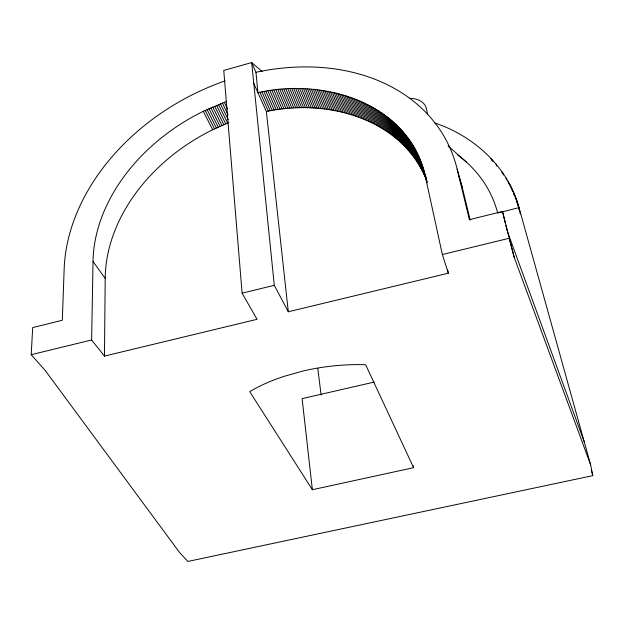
<?xml version="1.0" encoding="UTF-8"?>
<svg xmlns="http://www.w3.org/2000/svg" width="624" height="624" viewBox="0 0 624 624"><rect width="100%" height="100%" fill="white"/><g stroke="black" fill="none" stroke-linecap="round" stroke-linejoin="round"><path stroke-width="0.94" d="M262.142 71.549L251.683 62.556L223.759 70.442L242.104 293.186L257.065 319.309L104.458 356.093L105.206 278.366A171.928 132.85 -27.3 0 1 212.659 129.745L228.868 122.585M104.458 356.093L91.627 339.971L93.023 261.526A175.414 133.606 -27.2 0 1 203.276 111.322L226.247 101.579M434.803 123.006C473.959 135.954 508.154 167.099 519.02 207.628L590.663 464.919L592.8 475.628L187.91 561.444L179.642 552.599L45.146 370.391L31.2 354.689L32.698 327.577L62.306 320.26L64.171 268.765A207.644 158.449 -27.3 0 1 225.225 80.863M519.02 207.628L497.695 213.01A160.064 127.702 -23.4 0 0 457.4 154.76M590.663 464.919L514.199 257.322L502.507 211.489L469.381 219.671L457.135 169.034A207.644 158.449 -27.3 0 0 283.928 67.954L281.603 68.188A207.644 158.449 -27.3 0 0 255.965 72.275L251.683 62.556L274.287 285.308L288.311 311.774L448.344 273.195L447.517 269.412M242.104 293.186L274.287 285.308M31.2 354.689L91.627 339.971M255.965 72.275L257.93 92.703C323.552 77.204 410.397 103.522 425.513 177.232L442.361 254.545L509.605 238.165M374.111 382.099L302.11 398.635L312.367 489.715L413.611 467.672L413.275 465.754M253.601 83.031L266.362 111.54C326.071 98.108 401.622 118.256 426.27 179.455M448.094 146L466.565 162.232M93.023 261.526L105.206 278.366M312.367 489.715L249.717 391.63A120.175 58.321 -7.4 0 1 274.295 379.813L283.546 376.49L303.217 370.968A120.175 58.321 -7.4 0 1 365.641 364.736L413.611 467.672M203.284 111.337L212.667 129.761M205.163 110.432L214.508 128.864M207.043 109.535L216.356 127.99M208.939 108.662L218.213 127.124M210.834 107.804L220.077 126.282M212.737 106.961L221.949 125.463M214.648 106.142L223.821 124.652M216.567 105.331L225.709 123.864M218.494 104.543L227.596 123.092M220.42 103.779L228.259 119.808M222.362 103.03L228.111 114.847M224.305 102.297L227.573 109.052M259.935 92.313L268.328 111.166M261.932 91.946L270.301 110.807M263.936 91.595L272.267 110.471M265.933 91.268L274.232 110.152M267.938 90.956L276.206 109.855M269.942 90.667L278.171 109.574M271.939 90.394L280.145 109.325M273.944 90.145L282.11 109.083M275.941 89.911L284.076 108.865M277.937 89.7L286.042 108.67M279.934 89.513L288.007 108.49M281.931 89.349L289.973 108.334M283.92 89.193L291.931 108.202M285.909 89.068L293.888 108.085M287.898 88.959L295.846 107.991M289.887 88.873L297.796 107.921M291.868 88.811L299.746 107.866M293.849 88.764L301.696 107.827M295.823 88.741L303.638 107.819M297.788 88.733L305.581 107.827M299.762 88.756L307.515 107.858M301.72 88.787L309.449 107.905M303.677 88.85L311.376 107.975M305.635 88.928L313.295 108.069M307.577 89.029L315.214 108.178M309.52 89.154L317.125 108.311M311.454 89.294L319.028 108.467M313.388 89.458L320.931 108.638M315.315 89.645L322.826 108.833M317.226 89.848L324.714 109.052M321.04 90.324L328.466 109.551M319.137 90.082L326.594 109.294M322.936 90.597L330.33 109.832M324.823 90.886L332.194 110.128M326.703 91.198L334.043 110.456M328.575 91.533L335.884 110.799M330.439 91.892L337.724 111.158M332.296 92.266L339.55 111.548M335.969 93.077L343.169 112.375M334.136 92.664L341.367 111.953M337.802 93.522L344.971 112.827M339.612 93.982L346.757 113.295M341.422 94.466L348.535 113.786M507.499 231.777L584.251 441.917M343.216 94.965L350.306 114.293M346.772 96.034L353.808 115.378M345.002 95.488L352.061 114.824M348.535 96.603L355.54 115.955M350.282 97.188L357.263 116.548M353.746 98.428L360.68 117.803M352.022 97.796L358.979 117.164M355.462 99.076L362.365 118.459M357.162 99.746L364.042 119.137M360.524 101.158L367.349 120.557M358.847 100.441L365.703 119.839M362.177 101.891L368.987 121.298M363.823 102.648L370.609 122.054M367.076 104.224L373.815 123.646M365.461 103.42L372.216 122.842M368.675 105.035L375.391 124.465M371.834 106.735L378.503 126.173M370.266 105.877L376.958 125.307M373.394 107.617L380.039 127.054M376.459 109.434L383.058 128.879M374.93 108.514L381.553 127.959M379.454 111.337L386.014 130.79M377.965 110.378L384.54 129.823M380.929 112.32L387.465 131.773M383.822 114.34L390.32 133.801M382.379 113.318L388.9 132.779M386.646 116.446L393.104 135.907M385.242 115.385L391.716 134.846M389.392 118.622L395.811 138.091M388.027 117.523L394.469 136.991M392.059 120.884L398.447 140.353M390.733 119.746L397.137 139.214M394.657 123.217L401.006 142.685M393.37 122.039L399.734 141.508M397.168 125.635L403.478 145.096M395.92 124.418L402.254 143.887M399.594 128.115L405.881 147.584M398.393 126.867L404.687 146.336M403.081 131.992L409.313 151.445M442.361 254.545L448.344 273.195M401.942 130.681L408.19 150.142M400.78 129.386L407.043 148.855M405.288 134.659L411.497 154.112M404.196 133.318L410.42 152.771M408.439 138.801L414.609 158.246M407.41 137.397L413.595 156.85M406.364 136.024L412.558 155.47M412.3 144.557L418.431 163.987M411.372 143.091L417.511 162.529M410.42 141.648L416.567 161.078M409.438 140.213L415.6 159.65M416.582 152.131L422.666 171.53M415.779 150.587L421.863 169.985M414.944 149.05L421.044 168.464M414.086 147.537L420.194 166.959M413.205 146.039L419.328 165.461M422.089 165.048L426.574 179.314M420.872 161.725L426.629 180.157M420.225 160.095L427.081 181.74M419.546 158.473L427.229 182.731M418.844 156.866L424.905 176.241M418.119 155.267L424.18 174.658M417.362 153.691L423.439 173.082M591.232 469.989L592.8 475.628M457.135 169.034L462.532 188.534L470.207 220.186M509.59 239.99L510.323 242.728M510.806 244.553L514.199 257.322M502.507 211.489L505.393 223.486M505.838 225.326L507.164 230.864M492.398 159.908L492.835 161.733M491.104 158.519L491.54 160.345M496.142 164.198L496.571 166.015M501.914 171.701L502.336 173.519M502.991 173.261L503.412 175.079M506.087 178.027L506.501 179.845M427.635 114.137L426.371 108.584A21.317 14.36 -12.5 0 0 409.773 98.264M509.855 184.626L510.26 186.436M508.95 182.949L509.363 184.766M508.022 181.295L508.435 183.105M513.185 191.474L513.997 195.094M512.398 189.735L512.803 191.545M511.579 188.019L512.187 190.733M510.728 186.311L511.134 188.128M517.358 202.192L518.957 209.407M516.734 200.374L517.741 204.883M516.079 198.565L517.085 203.073M515.401 196.771L516.009 199.477M514.691 194.992L515.299 197.699M513.958 193.222L514.355 195.031M518.513 205.873L520.315 213.977M517.951 204.025L519.152 209.43M317.772 368.285L321.11 395.07M266.362 111.54L288.311 311.774M458.227 174.455A203.51 157.521 -27.4 0 1 458.71 175.757M458.944 176.42A203.51 157.521 -27.4 0 1 460.06 179.728M460.27 180.391A203.51 157.521 -27.4 0 1 462.532 188.534"/></g></svg>
